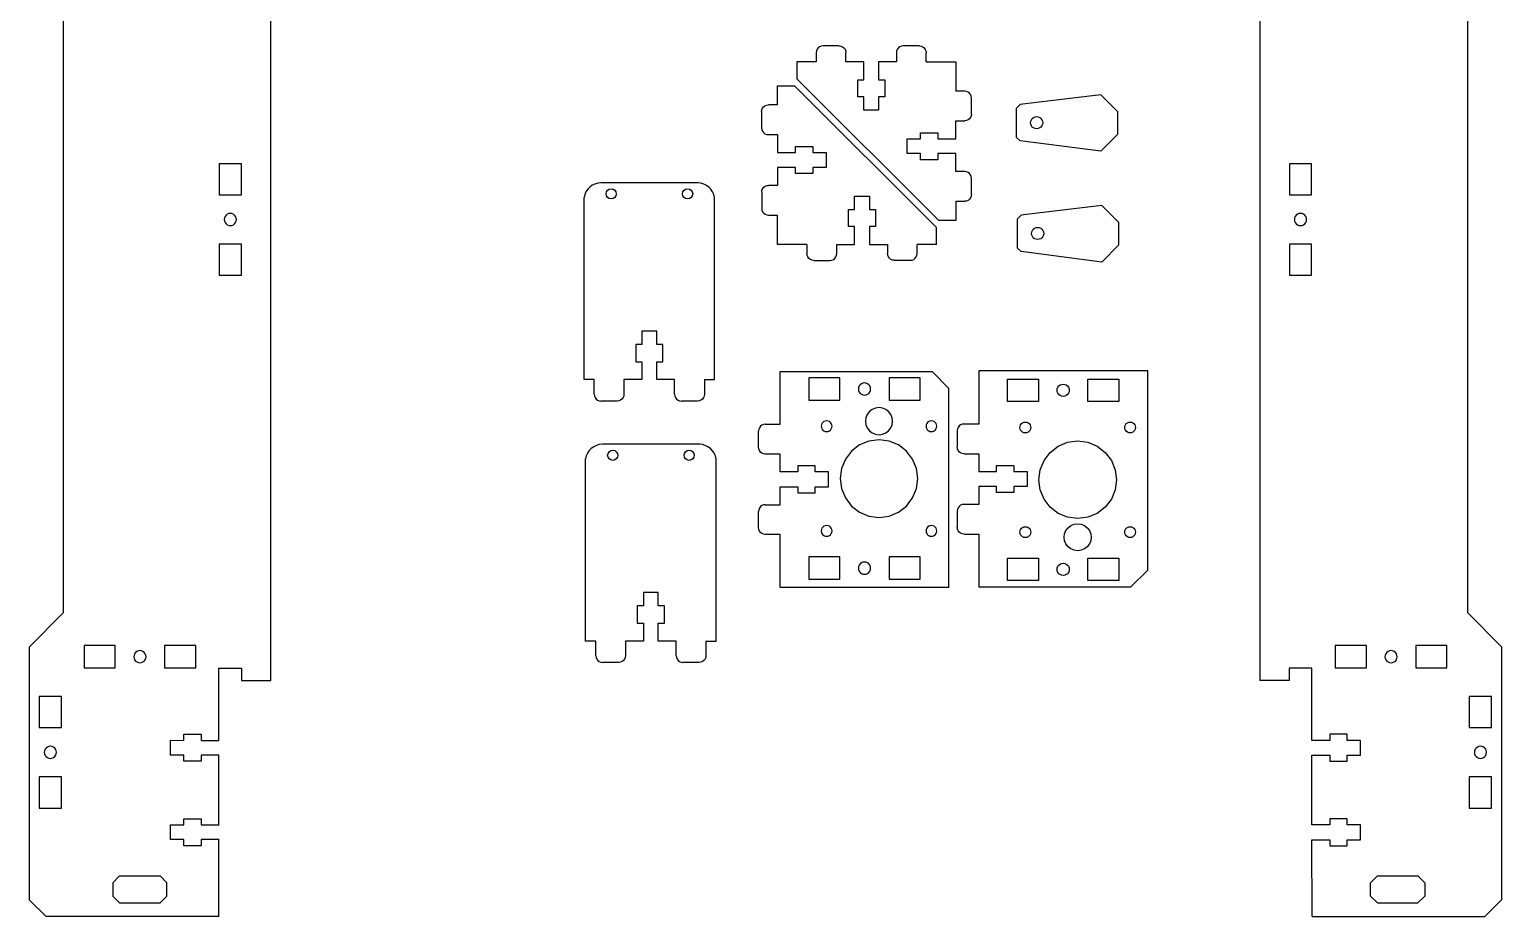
# Model space of a CAD drawing. Header units: millimetres. Extents: x 162 to 598, y 61 to 547.
# Drawn here: x 162 to 597.6, y 61.3 to 324 of the extents above; entities that cross this region are included whole.
import ezdxf

# ---------------------------------------------------------------- set-up
doc = ezdxf.new("R2010")
doc.units = ezdxf.units.MM
doc.header["$MEASUREMENT"] = 0

msp = doc.modelspace()

# ---------------------------------------------------------------- linework, layer by layer
for p, q in [((171.96, 425.67), (171.96, 151.17)), ((587.62, 151.17), (587.62, 425.67)), ((233.41, 131.18), (233.41, 407.67)), ((526.12, 407.67), (526.12, 131.18)), ((395.08, 318.11), (394.88, 317.63)), ((395.39, 318.52), (395.08, 318.11)), ((395.81, 318.84), (395.39, 318.52)), ((396.29, 319.04), (395.81, 318.84)), ((396.81, 319.11), (396.29, 319.04)), ((401.61, 319.11), (396.81, 319.11)), ((401.61, 319.11), (402.13, 319.04)), ((402.13, 319.04), (402.61, 318.84)), ((402.61, 318.84), (403.02, 318.52)), ((403.02, 318.52), (403.34, 318.11)), ((403.34, 318.11), (403.54, 317.63)), ((418.79, 318.06), (418.59, 317.58)), ((419.11, 318.47), (418.79, 318.06)), ((419.52, 318.79), (419.11, 318.47)), ((420.01, 318.99), (419.52, 318.79)), ((420.52, 319.06), (420.01, 318.99)), ((425.32, 319.06), (420.52, 319.06)), ((425.32, 319.06), (425.84, 318.99)), ((425.84, 318.99), (426.32, 318.79)), ((426.32, 318.79), (426.74, 318.47)), ((426.74, 318.47), (427.06, 318.06)), ((427.06, 318.06), (427.26, 317.58)), ((389.07, 314.38), (389.07, 309.37)), ((394.81, 314.38), (389.07, 314.38)), ((394.88, 317.63), (394.81, 317.11)), ((394.81, 317.11), (394.81, 314.38)), ((403.54, 317.63), (403.61, 317.11)), ((403.61, 314.38), (403.61, 317.11)), ((408.87, 314.38), (403.61, 314.38)), ((408.87, 309.08), (408.87, 314.38)), ((413.27, 314.38), (413.27, 309.08)), ((418.52, 314.38), (413.27, 314.38)), ((418.59, 317.58), (418.52, 317.06)), ((418.52, 317.06), (418.52, 314.38)), ((427.26, 317.58), (427.32, 317.06)), ((427.32, 314.38), (427.32, 317.06)), ((427.32, 314.38), (436.07, 314.38)), ((436.07, 314.38), (436.07, 305.68)), ((389.07, 309.37), (431.06, 267.38)), ((383.37, 301.63), (383.37, 307.28)), ((383.37, 307.28), (388.37, 307.28)), ((430.36, 265.29), (388.37, 307.28)), ((407.07, 303.98), (407.07, 309.08)), ((407.07, 309.08), (408.87, 309.08)), ((413.27, 309.08), (415.07, 309.08)), ((415.07, 309.08), (415.07, 303.98)), ((438.77, 305.68), (436.07, 305.68)), ((439.28, 305.61), (438.76, 305.68)), ((439.76, 305.41), (439.28, 305.61)), ((440.18, 305.09), (439.76, 305.41)), ((440.49, 304.68), (440.18, 305.09)), ((378.7, 300.14), (378.9, 300.63)), ((378.9, 300.63), (379.22, 301.04)), ((379.22, 301.04), (379.63, 301.36)), ((379.63, 301.36), (380.11, 301.56)), ((380.11, 301.56), (380.63, 301.63)), ((383.37, 301.63), (380.63, 301.63)), ((408.87, 303.98), (407.07, 303.98)), ((408.87, 300.03), (408.87, 303.98)), ((413.27, 303.98), (413.27, 300.03)), ((415.07, 303.98), (413.27, 303.98)), ((440.69, 304.2), (440.49, 304.68)), ((440.76, 303.68), (440.69, 304.2)), ((440.76, 298.88), (440.76, 303.68)), ((454.02, 300.59), (455.18, 301.75)), ((460.03, 302.35), (455.18, 301.75)), ((479, 304.64), (460.03, 302.35)), ((484.06, 299.58), (479, 304.64)), ((378.63, 299.63), (378.7, 300.14)), ((378.63, 299.63), (378.63, 294.83)), ((413.27, 300.03), (408.87, 300.03)), ((436.07, 296.88), (438.76, 296.88)), ((436.07, 291.58), (436.07, 296.88)), ((439.28, 296.95), (438.76, 296.88)), ((439.76, 297.15), (439.28, 296.95)), ((440.18, 297.46), (439.76, 297.15)), ((440.49, 297.88), (440.18, 297.46)), ((440.69, 298.36), (440.49, 297.88)), ((440.76, 298.88), (440.69, 298.36)), ((454.02, 300.59), (454.02, 292.09)), ((458.23, 296.34), (458.29, 296.81)), ((458.29, 295.87), (458.23, 296.34)), ((458.29, 296.81), (458.47, 297.24)), ((458.47, 297.24), (458.75, 297.61)), ((458.75, 297.61), (459.13, 297.9)), ((459.13, 297.9), (459.56, 298.08)), ((459.56, 298.08), (460.03, 298.14)), ((460.03, 298.14), (460.5, 298.08)), ((460.5, 298.08), (460.93, 297.9)), ((460.93, 297.9), (461.31, 297.61)), ((461.31, 297.61), (461.59, 297.24)), ((461.59, 297.24), (461.77, 296.81)), ((461.77, 296.81), (461.83, 296.34)), ((461.83, 296.34), (461.77, 295.87)), ((484.06, 292.94), (484.06, 299.58)), ((378.63, 294.83), (378.7, 294.31)), ((378.7, 294.31), (378.9, 293.83)), ((378.9, 293.83), (379.22, 293.41)), ((379.22, 293.41), (379.63, 293.09)), ((379.63, 293.09), (380.11, 292.89)), ((380.11, 292.89), (380.63, 292.83)), ((380.63, 292.83), (383.37, 292.83)), ((383.37, 292.83), (383.37, 287.48)), ((425.67, 293.38), (430.77, 293.38)), ((425.67, 291.58), (425.67, 293.38)), ((430.77, 293.38), (430.77, 291.58)), ((455.15, 290.96), (454.02, 292.09)), ((458.47, 295.44), (458.29, 295.87)), ((458.75, 295.06), (458.47, 295.44)), ((459.13, 294.78), (458.75, 295.06)), ((459.56, 294.6), (459.13, 294.78)), ((460.03, 294.54), (459.56, 294.6)), ((460.5, 294.6), (460.03, 294.54)), ((460.93, 294.78), (460.5, 294.6)), ((461.31, 295.06), (460.93, 294.78)), ((461.59, 295.44), (461.31, 295.06)), ((461.77, 295.87), (461.59, 295.44)), ((478.99, 287.87), (484.06, 292.94)), ((388.67, 289.28), (393.77, 289.28)), ((388.67, 287.48), (388.67, 289.28)), ((393.77, 289.28), (393.77, 287.48)), ((421.72, 287.18), (421.72, 291.58)), ((421.72, 291.58), (425.67, 291.58)), ((430.77, 291.58), (436.07, 291.58)), ((478.99, 287.87), (455.15, 290.96)), ((224.71, 284.18), (218.11, 284.18)), ((218.11, 284.18), (218.11, 274.98)), ((224.71, 274.98), (224.71, 284.18)), ((383.37, 287.48), (388.67, 287.48)), ((393.77, 287.48), (397.72, 287.48)), ((397.72, 287.48), (397.72, 283.08)), ((425.67, 287.18), (421.72, 287.18)), ((425.67, 285.38), (425.67, 287.18)), ((430.77, 285.38), (425.67, 285.38)), ((430.77, 287.18), (430.77, 285.38)), ((436.07, 287.18), (430.77, 287.18)), ((436.07, 281.88), (436.07, 287.18)), ((541.42, 284.18), (534.82, 284.18)), ((534.82, 284.18), (534.82, 274.98)), ((541.42, 274.98), (541.42, 284.18)), ((388.67, 283.08), (383.37, 283.08)), ((383.37, 283.08), (383.37, 277.79)), ((388.67, 281.28), (388.67, 283.08)), ((393.77, 281.28), (388.67, 281.28)), ((397.72, 283.08), (393.77, 283.08)), ((393.77, 283.08), (393.77, 281.28)), ((438.77, 281.88), (436.07, 281.88)), ((439.28, 281.81), (438.77, 281.88)), ((439.77, 281.61), (439.28, 281.81)), ((440.18, 281.29), (439.77, 281.61)), ((440.5, 280.88), (440.18, 281.29)), ((440.7, 280.39), (440.5, 280.88)), ((440.77, 279.88), (440.7, 280.39)), ((440.77, 275.08), (440.77, 279.88)), ((218.11, 274.98), (224.71, 274.98)), ((359.98, 278.51), (331.07, 278.51)), ((378.67, 275.79), (378.74, 276.31)), ((378.67, 275.79), (378.67, 270.99)), ((378.74, 276.31), (378.94, 276.79)), ((378.94, 276.79), (379.26, 277.21)), ((379.26, 277.21), (379.67, 277.52)), ((379.67, 277.52), (380.15, 277.72)), ((380.15, 277.72), (380.67, 277.79)), ((383.37, 277.79), (380.67, 277.79)), ((406.17, 270.68), (406.17, 274.63)), ((406.17, 274.63), (410.57, 274.63)), ((410.57, 274.63), (410.57, 270.68)), ((440.7, 274.56), (440.5, 274.08)), ((440.77, 275.08), (440.7, 274.56)), ((534.82, 274.98), (541.42, 274.98)), ((326.1, 220.28), (326.09, 274.2)), ((364.7, 220.28), (364.7, 274.17)), ((378.67, 270.99), (378.74, 270.47)), ((378.74, 270.47), (378.94, 269.99)), ((404.37, 270.68), (406.17, 270.68)), ((404.37, 265.58), (404.37, 270.68)), ((410.57, 270.68), (412.37, 270.68)), ((412.37, 270.68), (412.37, 265.58)), ((436.07, 273.08), (436.07, 267.38)), ((436.07, 273.08), (438.77, 273.08)), ((439.28, 273.14), (438.77, 273.08)), ((439.77, 273.34), (439.28, 273.14)), ((440.18, 273.66), (439.77, 273.34)), ((440.5, 274.08), (440.18, 273.66)), ((479.3, 271.85), (460.33, 269.56)), ((484.36, 266.79), (479.3, 271.85)), ((219.67, 268.15), (219.61, 267.68)), ((219.61, 267.68), (219.67, 267.21)), ((219.85, 268.58), (219.67, 268.15)), ((219.67, 267.21), (219.85, 266.78)), ((220.14, 268.95), (219.85, 268.58)), ((219.85, 266.78), (220.14, 266.4)), ((220.51, 269.24), (220.14, 268.95)), ((220.14, 266.4), (220.51, 266.12)), ((220.95, 269.42), (220.51, 269.24)), ((220.51, 266.12), (220.95, 265.94)), ((221.41, 269.48), (220.95, 269.42)), ((220.95, 265.94), (221.41, 265.88)), ((221.88, 269.42), (221.41, 269.48)), ((221.41, 265.88), (221.88, 265.94)), ((222.31, 269.24), (221.88, 269.42)), ((221.88, 265.94), (222.31, 266.12)), ((222.69, 268.95), (222.31, 269.24)), ((222.31, 266.12), (222.69, 266.4)), ((222.97, 268.58), (222.69, 268.95)), ((222.69, 266.4), (222.97, 266.78)), ((223.15, 268.15), (222.97, 268.58)), ((222.97, 266.78), (223.15, 267.21)), ((223.21, 267.68), (223.15, 268.15)), ((223.15, 267.21), (223.21, 267.68)), ((378.94, 269.99), (379.26, 269.58)), ((379.26, 269.58), (379.67, 269.26)), ((379.67, 269.26), (380.15, 269.06)), ((380.15, 269.06), (380.67, 268.99)), ((380.67, 268.99), (383.37, 268.99)), ((383.37, 260.28), (383.37, 268.99)), ((436.07, 267.38), (431.06, 267.38)), ((454.31, 267.8), (455.48, 268.96)), ((454.31, 267.8), (454.31, 259.3)), ((460.33, 269.56), (455.48, 268.96)), ((484.36, 260.14), (484.36, 266.79)), ((536.38, 268.15), (536.32, 267.68)), ((536.32, 267.68), (536.38, 267.21)), ((536.56, 268.58), (536.38, 268.15)), ((536.38, 267.21), (536.56, 266.78)), ((536.85, 268.95), (536.56, 268.58)), ((536.56, 266.78), (536.85, 266.4)), ((537.22, 269.24), (536.85, 268.95)), ((536.85, 266.4), (537.22, 266.12)), ((537.65, 269.42), (537.22, 269.24)), ((537.22, 266.12), (537.65, 265.94)), ((538.12, 269.48), (537.65, 269.42)), ((537.65, 265.94), (538.12, 265.88)), ((538.59, 269.42), (538.12, 269.48)), ((538.12, 265.88), (538.59, 265.94)), ((539.02, 269.24), (538.59, 269.42)), ((538.59, 265.94), (539.02, 266.12)), ((539.39, 268.95), (539.02, 269.24)), ((539.02, 266.12), (539.39, 266.4)), ((539.68, 268.58), (539.39, 268.95)), ((539.39, 266.4), (539.68, 266.78)), ((539.86, 268.15), (539.68, 268.58)), ((539.68, 266.78), (539.86, 267.21)), ((539.92, 267.68), (539.86, 268.15)), ((539.86, 267.21), (539.92, 267.68)), ((406.17, 265.58), (404.37, 265.58)), ((406.17, 260.28), (406.17, 265.58)), ((412.37, 265.58), (410.57, 265.58)), ((410.57, 265.58), (410.57, 260.28)), ((430.36, 260.28), (430.36, 265.29)), ((458.52, 263.55), (458.58, 264.01)), ((458.58, 263.08), (458.52, 263.55)), ((458.58, 264.01), (458.77, 264.45)), ((458.77, 262.65), (458.58, 263.08)), ((458.77, 264.45), (459.05, 264.82)), ((459.05, 262.27), (458.77, 262.65)), ((459.05, 264.82), (459.43, 265.11)), ((459.43, 261.99), (459.05, 262.27)), ((459.43, 265.11), (459.86, 265.29)), ((459.86, 261.81), (459.43, 261.99)), ((459.86, 265.29), (460.33, 265.35)), ((460.33, 261.74), (459.86, 261.81)), ((460.33, 265.35), (460.79, 265.29)), ((460.79, 261.81), (460.33, 261.74)), ((460.79, 265.29), (461.23, 265.11)), ((461.23, 261.99), (460.79, 261.81)), ((461.23, 265.11), (461.6, 264.82)), ((461.6, 262.27), (461.23, 261.99)), ((461.6, 264.82), (461.89, 264.45)), ((461.89, 262.65), (461.6, 262.27)), ((461.89, 264.45), (462.07, 264.01)), ((462.07, 263.08), (461.89, 262.65)), ((462.07, 264.01), (462.13, 263.55)), ((462.13, 263.55), (462.07, 263.08)), ((224.71, 260.38), (218.11, 260.38)), ((218.11, 260.38), (218.11, 251.18)), ((224.71, 251.18), (224.71, 260.38)), ((392.07, 260.28), (383.37, 260.28)), ((392.07, 260.28), (392.07, 257.59)), ((392.14, 257.08), (392.07, 257.59)), ((392.34, 256.59), (392.14, 257.08)), ((400.6, 256.59), (400.8, 257.08)), ((400.8, 257.08), (400.87, 257.59)), ((400.87, 260.28), (406.17, 260.28)), ((400.87, 257.59), (400.87, 260.28)), ((410.57, 260.28), (415.88, 260.28)), ((415.88, 260.28), (415.88, 257.61)), ((415.95, 257.09), (415.88, 257.61)), ((416.15, 256.61), (415.95, 257.09)), ((424.41, 256.61), (424.61, 257.09)), ((424.61, 257.09), (424.68, 257.61)), ((430.36, 260.28), (424.68, 260.28)), ((424.68, 257.61), (424.68, 260.28)), ((455.45, 258.17), (454.31, 259.3)), ((479.29, 255.08), (455.45, 258.17)), ((479.29, 255.08), (484.36, 260.14)), ((534.82, 260.38), (534.82, 251.18)), ((541.42, 260.38), (534.82, 260.38)), ((541.42, 251.18), (541.42, 260.38)), ((392.66, 256.18), (392.34, 256.59)), ((393.07, 255.86), (392.66, 256.18)), ((393.55, 255.66), (393.07, 255.86)), ((394.07, 255.59), (393.55, 255.66)), ((394.07, 255.59), (398.87, 255.59)), ((398.87, 255.59), (399.39, 255.66)), ((399.39, 255.66), (399.87, 255.86)), ((399.87, 255.86), (400.29, 256.18)), ((400.29, 256.18), (400.6, 256.59)), ((416.47, 256.2), (416.15, 256.61)), ((416.88, 255.88), (416.47, 256.2)), ((417.37, 255.68), (416.88, 255.88)), ((417.88, 255.61), (417.37, 255.68)), ((417.88, 255.61), (422.68, 255.61)), ((422.68, 255.61), (423.2, 255.68)), ((423.2, 255.68), (423.68, 255.88)), ((423.68, 255.88), (424.1, 256.2)), ((424.1, 256.2), (424.41, 256.61)), ((218.11, 251.18), (224.71, 251.18)), ((534.82, 251.18), (541.42, 251.18)), ((343.2, 234.63), (343.2, 230.68)), ((347.6, 234.63), (343.2, 234.63)), ((347.6, 230.68), (347.6, 234.63)), ((341.4, 230.68), (341.4, 225.58)), ((343.2, 230.68), (341.4, 230.68)), ((349.4, 230.68), (347.6, 230.68)), ((349.4, 225.58), (349.4, 230.68)), ((341.4, 225.58), (343.2, 225.58)), ((343.2, 225.58), (343.2, 220.28)), ((347.6, 225.58), (349.4, 225.58)), ((347.6, 220.28), (347.6, 225.58)), ((384.09, 222.67), (429.09, 222.67)), ((384.09, 207.04), (384.09, 222.67)), ((429.09, 222.67), (434.09, 217.67)), ((442.89, 222.9), (442.89, 207.13)), ((492.89, 222.9), (442.89, 222.9)), ((492.89, 163.9), (492.89, 222.9)), ((329.1, 220.28), (326.1, 220.28)), ((329.1, 215.93), (329.1, 220.28)), ((337.9, 220.28), (337.9, 215.93)), ((343.2, 220.28), (337.9, 220.28)), ((352.9, 220.28), (347.6, 220.28)), ((352.9, 215.93), (352.9, 220.28)), ((361.7, 220.28), (361.7, 215.93)), ((361.7, 220.28), (364.7, 220.28)), ((401.79, 220.79), (392.59, 220.79)), ((392.59, 220.79), (392.59, 214.19)), ((401.79, 214.19), (401.79, 220.79)), ((407.34, 217.95), (407.28, 217.49)), ((407.52, 218.39), (407.34, 217.95)), ((407.81, 218.76), (407.52, 218.39)), ((408.18, 219.05), (407.81, 218.76)), ((408.62, 219.23), (408.18, 219.05)), ((409.09, 219.29), (408.62, 219.23)), ((409.55, 219.23), (409.09, 219.29)), ((409.99, 219.05), (409.55, 219.23)), ((410.36, 218.76), (409.99, 219.05)), ((410.65, 218.39), (410.36, 218.76)), ((410.83, 217.95), (410.65, 218.39)), ((410.89, 217.49), (410.83, 217.95)), ((416.39, 220.79), (416.39, 214.19)), ((425.59, 220.79), (416.39, 220.79)), ((425.59, 214.19), (425.59, 220.79)), ((451.39, 220.42), (460.59, 220.42)), ((451.39, 213.82), (451.39, 220.42)), ((460.59, 220.42), (460.59, 213.82)), ((466.15, 217.59), (466.33, 218.03)), ((466.33, 218.03), (466.61, 218.4)), ((466.61, 218.4), (466.98, 218.68)), ((466.98, 218.68), (467.42, 218.86)), ((467.42, 218.86), (467.89, 218.93)), ((467.89, 218.93), (468.35, 218.86)), ((468.35, 218.86), (468.79, 218.68)), ((468.79, 218.68), (469.16, 218.4)), ((469.16, 218.4), (469.45, 218.03)), ((469.45, 218.03), (469.63, 217.59)), ((475.19, 220.42), (484.39, 220.42)), ((475.19, 213.82), (475.19, 220.42)), ((484.39, 220.42), (484.39, 213.82)), ((329.1, 215.93), (329.16, 215.41)), ((329.16, 215.41), (329.36, 214.93)), ((329.36, 214.93), (329.68, 214.51)), ((329.68, 214.51), (330.1, 214.2)), ((330.1, 214.2), (330.58, 214)), ((330.58, 214), (331.1, 213.93)), ((335.9, 213.93), (331.1, 213.93)), ((336.41, 214), (335.9, 213.93)), ((336.9, 214.2), (336.41, 214)), ((337.31, 214.51), (336.9, 214.2)), ((337.63, 214.93), (337.31, 214.51)), ((337.83, 215.41), (337.63, 214.93)), ((337.9, 215.93), (337.83, 215.41)), ((352.9, 215.93), (352.96, 215.41)), ((352.96, 215.41), (353.16, 214.93)), ((353.16, 214.93), (353.48, 214.51)), ((353.48, 214.51), (353.9, 214.2)), ((353.9, 214.2), (354.38, 214)), ((354.38, 214), (354.9, 213.93)), ((359.7, 213.93), (354.9, 213.93)), ((360.21, 214), (359.7, 213.93)), ((360.7, 214.2), (360.21, 214)), ((361.11, 214.51), (360.7, 214.2)), ((361.43, 214.93), (361.11, 214.51)), ((361.63, 215.41), (361.43, 214.93)), ((361.7, 215.93), (361.63, 215.41)), ((392.59, 214.19), (401.79, 214.19)), ((407.28, 217.49), (407.34, 217.02)), ((407.34, 217.02), (407.52, 216.59)), ((407.52, 216.59), (407.81, 216.21)), ((407.81, 216.21), (408.18, 215.93)), ((408.18, 215.93), (408.62, 215.75)), ((408.62, 215.75), (409.09, 215.69)), ((409.09, 215.69), (409.55, 215.75)), ((409.55, 215.75), (409.99, 215.93)), ((409.99, 215.93), (410.36, 216.21)), ((410.36, 216.21), (410.65, 216.59)), ((410.65, 216.59), (410.83, 217.02)), ((410.83, 217.02), (410.89, 217.49)), ((416.39, 214.19), (425.59, 214.19)), ((434.09, 158.67), (434.09, 217.67)), ((460.59, 213.82), (451.39, 213.82)), ((466.08, 217.12), (466.15, 217.59)), ((466.15, 216.66), (466.08, 217.12)), ((466.33, 216.22), (466.15, 216.66)), ((466.61, 215.85), (466.33, 216.22)), ((466.98, 215.56), (466.61, 215.85)), ((467.42, 215.38), (466.98, 215.56)), ((467.89, 215.32), (467.42, 215.38)), ((468.35, 215.38), (467.89, 215.32)), ((468.79, 215.56), (468.35, 215.38)), ((469.16, 215.85), (468.79, 215.56)), ((469.45, 216.22), (469.16, 215.85)), ((469.63, 216.66), (469.45, 216.22)), ((469.63, 217.59), (469.69, 217.12)), ((469.69, 217.12), (469.63, 216.66)), ((484.39, 213.82), (475.19, 213.82)), ((409.92, 209.97), (409.52, 209)), ((410.56, 210.8), (409.92, 209.97)), ((411.39, 211.43), (410.56, 210.8)), ((412.35, 211.83), (411.39, 211.43)), ((413.39, 211.97), (412.35, 211.83)), ((414.42, 211.83), (413.39, 211.97)), ((415.39, 211.43), (414.42, 211.83)), ((416.21, 210.8), (415.39, 211.43)), ((416.85, 209.97), (416.21, 210.8)), ((417.25, 209), (416.85, 209.97)), ((377.8, 205.56), (377.74, 205.04)), ((377.74, 200.24), (377.74, 205.04)), ((378, 206.04), (377.8, 205.56)), ((378.32, 206.46), (378, 206.04)), ((378.74, 206.78), (378.32, 206.46)), ((379.22, 206.98), (378.74, 206.78)), ((379.74, 207.04), (379.22, 206.98)), ((379.74, 207.04), (384.09, 207.04)), ((396.34, 206.88), (396.29, 206.47)), ((396.29, 206.47), (396.34, 206.05)), ((396.5, 207.27), (396.34, 206.88)), ((396.34, 206.05), (396.5, 205.67)), ((396.75, 207.6), (396.5, 207.27)), ((396.5, 205.67), (396.75, 205.34)), ((397.09, 207.85), (396.75, 207.6)), ((396.75, 205.34), (397.09, 205.08)), ((397.47, 208.01), (397.09, 207.85)), ((397.09, 205.08), (397.47, 204.92)), ((397.89, 208.07), (397.47, 208.01)), ((397.47, 204.92), (397.89, 204.87)), ((398.3, 208.01), (397.89, 208.07)), ((397.89, 204.87), (398.3, 204.92)), ((398.69, 207.85), (398.3, 208.01)), ((398.3, 204.92), (398.69, 205.08)), ((399.02, 207.6), (398.69, 207.85)), ((398.69, 205.08), (399.02, 205.34)), ((399.27, 207.27), (399.02, 207.6)), ((399.02, 205.34), (399.27, 205.67)), ((399.43, 206.88), (399.27, 207.27)), ((399.27, 205.67), (399.43, 206.05)), ((399.49, 206.47), (399.43, 206.88)), ((399.43, 206.05), (399.49, 206.47)), ((409.52, 209), (409.39, 207.97)), ((409.39, 207.97), (409.52, 206.93)), ((409.52, 206.93), (409.92, 205.97)), ((409.92, 205.97), (410.56, 205.14)), ((410.56, 205.14), (411.39, 204.5)), ((415.39, 204.5), (416.21, 205.14)), ((416.21, 205.14), (416.85, 205.97)), ((416.85, 205.97), (417.25, 206.93)), ((417.39, 207.97), (417.25, 209)), ((417.25, 206.93), (417.39, 207.97)), ((427.34, 206.88), (427.29, 206.47)), ((427.29, 206.47), (427.34, 206.05)), ((427.5, 207.27), (427.34, 206.88)), ((427.34, 206.05), (427.5, 205.67)), ((427.75, 207.6), (427.5, 207.27)), ((427.5, 205.67), (427.75, 205.34)), ((428.09, 207.85), (427.75, 207.6)), ((427.75, 205.34), (428.09, 205.08)), ((428.47, 208.01), (428.09, 207.85)), ((428.09, 205.08), (428.47, 204.92)), ((428.89, 208.07), (428.47, 208.01)), ((428.47, 204.92), (428.89, 204.87)), ((429.3, 208.01), (428.89, 208.07)), ((428.89, 204.87), (429.3, 204.92)), ((429.69, 207.85), (429.3, 208.01)), ((429.3, 204.92), (429.69, 205.08)), ((430.02, 207.6), (429.69, 207.85)), ((429.69, 205.08), (430.02, 205.34)), ((430.27, 207.27), (430.02, 207.6)), ((430.02, 205.34), (430.27, 205.67)), ((430.43, 206.88), (430.27, 207.27)), ((430.27, 205.67), (430.43, 206.05)), ((430.49, 206.47), (430.43, 206.88)), ((430.43, 206.05), (430.49, 206.47)), ((436.6, 205.65), (436.54, 205.13)), ((436.54, 205.13), (436.54, 200.33)), ((436.8, 206.13), (436.6, 205.65)), ((437.12, 206.54), (436.8, 206.13)), ((437.54, 206.86), (437.12, 206.54)), ((438.02, 207.06), (437.54, 206.86)), ((438.54, 207.13), (438.02, 207.06)), ((442.89, 207.13), (438.54, 207.13)), ((455.09, 206.1), (455.14, 206.52)), ((455.14, 205.69), (455.09, 206.1)), ((455.14, 206.52), (455.3, 206.9)), ((455.3, 205.3), (455.14, 205.69)), ((455.3, 206.9), (455.55, 207.24)), ((455.55, 204.97), (455.3, 205.3)), ((455.55, 207.24), (455.89, 207.49)), ((455.89, 204.72), (455.55, 204.97)), ((455.89, 207.49), (456.27, 207.65)), ((456.27, 207.65), (456.69, 207.7)), ((456.69, 207.7), (457.1, 207.65)), ((457.1, 207.65), (457.49, 207.49)), ((457.49, 207.49), (457.82, 207.24)), ((457.82, 204.97), (457.49, 204.72)), ((457.82, 207.24), (458.07, 206.9)), ((458.07, 205.3), (457.82, 204.97)), ((458.07, 206.9), (458.23, 206.52)), ((458.23, 205.69), (458.07, 205.3)), ((458.23, 206.52), (458.29, 206.1)), ((458.29, 206.1), (458.23, 205.69)), ((486.09, 206.1), (486.14, 206.52)), ((486.14, 205.69), (486.09, 206.1)), ((486.14, 206.52), (486.3, 206.9)), ((486.3, 205.3), (486.14, 205.69)), ((486.3, 206.9), (486.55, 207.24)), ((486.55, 204.97), (486.3, 205.3)), ((486.55, 207.24), (486.89, 207.49)), ((486.89, 204.72), (486.55, 204.97)), ((486.89, 207.49), (487.27, 207.65)), ((487.27, 207.65), (487.69, 207.7)), ((487.69, 207.7), (488.1, 207.65)), ((488.1, 207.65), (488.49, 207.49)), ((488.49, 207.49), (488.82, 207.24)), ((488.82, 204.97), (488.49, 204.72)), ((488.82, 207.24), (489.07, 206.9)), ((489.07, 205.3), (488.82, 204.97)), ((489.07, 206.9), (489.23, 206.52)), ((489.23, 205.69), (489.07, 205.3)), ((489.23, 206.52), (489.29, 206.1)), ((489.29, 206.1), (489.23, 205.69)), ((360.45, 201.11), (331.53, 201.11)), ((407.64, 200.93), (405.25, 199.1)), ((410.41, 202.08), (407.64, 200.93)), ((413.39, 202.47), (410.41, 202.08)), ((411.39, 204.5), (412.35, 204.1)), ((412.35, 204.1), (413.39, 203.97)), ((413.39, 203.97), (414.42, 204.1)), ((416.36, 202.08), (413.39, 202.47)), ((414.42, 204.1), (415.39, 204.5)), ((419.14, 200.93), (416.36, 202.08)), ((421.52, 199.1), (419.14, 200.93)), ((456.27, 204.56), (455.89, 204.72)), ((456.69, 204.5), (456.27, 204.56)), ((457.1, 204.56), (456.69, 204.5)), ((457.49, 204.72), (457.1, 204.56)), ((464.05, 198.74), (466.44, 200.56)), ((466.44, 200.56), (469.21, 201.71)), ((469.21, 201.71), (472.19, 202.1)), ((472.19, 202.1), (475.16, 201.71)), ((475.16, 201.71), (477.94, 200.56)), ((477.94, 200.56), (480.32, 198.74)), ((487.27, 204.56), (486.89, 204.72)), ((487.69, 204.5), (487.27, 204.56)), ((488.1, 204.56), (487.69, 204.5)), ((488.49, 204.72), (488.1, 204.56)), ((326.56, 142.87), (326.56, 196.8)), ((365.16, 142.87), (365.16, 196.76)), ((377.8, 199.73), (377.74, 200.24)), ((378, 199.24), (377.8, 199.73)), ((378.32, 198.83), (378, 199.24)), ((378.74, 198.51), (378.32, 198.83)), ((379.22, 198.31), (378.74, 198.51)), ((379.74, 198.24), (379.22, 198.31)), ((384.09, 198.24), (379.74, 198.24)), ((384.09, 192.94), (384.09, 198.24)), ((403.43, 196.72), (402.28, 193.94)), ((405.25, 199.1), (403.43, 196.72)), ((423.34, 196.72), (421.52, 199.1)), ((424.49, 193.94), (423.34, 196.72)), ((436.6, 199.81), (436.54, 200.33)), ((436.8, 199.33), (436.6, 199.81)), ((437.12, 198.92), (436.8, 199.33)), ((437.54, 198.6), (437.12, 198.92)), ((438.02, 198.4), (437.54, 198.6)), ((438.54, 198.33), (438.02, 198.4)), ((438.54, 198.33), (442.89, 198.33)), ((442.89, 198.33), (442.89, 193.03)), ((461.08, 193.58), (462.23, 196.35)), ((462.23, 196.35), (464.05, 198.74)), ((480.32, 198.74), (482.14, 196.35)), ((482.14, 196.35), (483.29, 193.58)), ((389.39, 192.94), (384.09, 192.94)), ((389.39, 194.74), (389.39, 192.94)), ((394.49, 194.74), (389.39, 194.74)), ((394.49, 192.94), (394.49, 194.74)), ((398.44, 192.94), (394.49, 192.94)), ((398.44, 188.54), (398.44, 192.94)), ((402.28, 193.94), (401.89, 190.97)), ((424.89, 190.97), (424.49, 193.94)), ((442.89, 193.03), (448.19, 193.03)), ((448.19, 193.03), (448.19, 194.83)), ((448.19, 194.83), (453.29, 194.83)), ((453.29, 194.83), (453.29, 193.03)), ((453.29, 193.03), (457.24, 193.03)), ((457.24, 193.03), (457.24, 188.63)), ((460.69, 190.6), (461.08, 193.58)), ((483.29, 193.58), (483.69, 190.6)), ((384.09, 188.54), (389.39, 188.54)), ((384.09, 183.24), (384.09, 188.54)), ((389.39, 188.54), (389.39, 186.74)), ((394.49, 186.74), (394.49, 188.54)), ((394.49, 188.54), (398.44, 188.54)), ((401.89, 190.97), (402.28, 187.99)), ((402.28, 187.99), (403.43, 185.22)), ((423.34, 185.22), (424.49, 187.99)), ((424.49, 187.99), (424.89, 190.97)), ((442.89, 188.63), (442.89, 183.33)), ((448.19, 188.63), (442.89, 188.63)), ((448.19, 186.83), (448.19, 188.63)), ((453.29, 188.63), (453.29, 186.83)), ((457.24, 188.63), (453.29, 188.63)), ((461.08, 187.63), (460.69, 190.6)), ((462.23, 184.85), (461.08, 187.63)), ((483.29, 187.63), (482.14, 184.85)), ((483.69, 190.6), (483.29, 187.63)), ((379.22, 183.18), (378.74, 182.98)), ((379.74, 183.24), (379.22, 183.18)), ((379.74, 183.24), (384.09, 183.24)), ((389.39, 186.74), (394.49, 186.74)), ((403.43, 185.22), (405.25, 182.84)), ((421.52, 182.84), (423.34, 185.22)), ((437.54, 183.06), (437.12, 182.74)), ((438.02, 183.26), (437.54, 183.06)), ((438.54, 183.33), (438.02, 183.26)), ((442.89, 183.33), (438.54, 183.33)), ((453.29, 186.83), (448.19, 186.83)), ((464.05, 182.47), (462.23, 184.85)), ((482.14, 184.85), (480.32, 182.47)), ((377.8, 181.76), (377.74, 181.24)), ((377.74, 176.44), (377.74, 181.24)), ((378, 182.24), (377.8, 181.76)), ((378.32, 182.66), (378, 182.24)), ((378.74, 182.98), (378.32, 182.66)), ((405.25, 182.84), (407.64, 181.01)), ((407.64, 181.01), (410.41, 179.86)), ((410.41, 179.86), (413.39, 179.47)), ((413.39, 179.47), (416.36, 179.86)), ((416.36, 179.86), (419.14, 181.01)), ((419.14, 181.01), (421.52, 182.84)), ((436.6, 181.85), (436.54, 181.33)), ((436.54, 181.33), (436.54, 176.53)), ((436.8, 182.33), (436.6, 181.85)), ((437.12, 182.74), (436.8, 182.33)), ((466.44, 180.65), (464.05, 182.47)), ((469.21, 179.5), (466.44, 180.65)), ((472.19, 179.1), (469.21, 179.5)), ((475.16, 179.5), (472.19, 179.1)), ((477.94, 180.65), (475.16, 179.5)), ((480.32, 182.47), (477.94, 180.65)), ((377.8, 175.93), (377.74, 176.44)), ((378, 175.44), (377.8, 175.93)), ((378.32, 175.03), (378, 175.44)), ((378.74, 174.71), (378.32, 175.03)), ((379.22, 174.51), (378.74, 174.71)), ((379.74, 174.44), (379.22, 174.51)), ((384.09, 174.44), (379.74, 174.44)), ((384.09, 158.67), (384.09, 174.44)), ((396.34, 175.88), (396.29, 175.47)), ((396.29, 175.47), (396.34, 175.05)), ((396.5, 176.27), (396.34, 175.88)), ((396.34, 175.05), (396.5, 174.67)), ((396.75, 176.6), (396.5, 176.27)), ((396.5, 174.67), (396.75, 174.34)), ((397.09, 176.85), (396.75, 176.6)), ((396.75, 174.34), (397.09, 174.08)), ((397.47, 177.01), (397.09, 176.85)), ((397.89, 177.07), (397.47, 177.01)), ((398.3, 177.01), (397.89, 177.07)), ((398.69, 176.85), (398.3, 177.01)), ((399.02, 176.6), (398.69, 176.85)), ((398.69, 174.08), (399.02, 174.34)), ((399.27, 176.27), (399.02, 176.6)), ((399.02, 174.34), (399.27, 174.67)), ((399.43, 175.88), (399.27, 176.27)), ((399.27, 174.67), (399.43, 175.05)), ((399.49, 175.47), (399.43, 175.88)), ((399.43, 175.05), (399.49, 175.47)), ((427.34, 175.88), (427.29, 175.47)), ((427.29, 175.47), (427.34, 175.05)), ((427.5, 176.27), (427.34, 175.88)), ((427.34, 175.05), (427.5, 174.67)), ((427.75, 176.6), (427.5, 176.27)), ((427.5, 174.67), (427.75, 174.34)), ((428.09, 176.85), (427.75, 176.6)), ((427.75, 174.34), (428.09, 174.08)), ((428.47, 177.01), (428.09, 176.85)), ((428.89, 177.07), (428.47, 177.01)), ((429.3, 177.01), (428.89, 177.07)), ((429.69, 176.85), (429.3, 177.01)), ((430.02, 176.6), (429.69, 176.85)), ((429.69, 174.08), (430.02, 174.34)), ((430.27, 176.27), (430.02, 176.6)), ((430.02, 174.34), (430.27, 174.67)), ((430.43, 175.88), (430.27, 176.27)), ((430.27, 174.67), (430.43, 175.05)), ((430.49, 175.47), (430.43, 175.88)), ((430.43, 175.05), (430.49, 175.47)), ((436.6, 176.01), (436.54, 176.53)), ((436.8, 175.53), (436.6, 176.01)), ((437.12, 175.12), (436.8, 175.53)), ((437.54, 174.8), (437.12, 175.12)), ((438.02, 174.6), (437.54, 174.8)), ((438.54, 174.53), (438.02, 174.6)), ((438.54, 174.53), (442.89, 174.53)), ((442.89, 174.53), (442.89, 158.9)), ((455.09, 175.1), (455.14, 175.52)), ((455.14, 174.69), (455.09, 175.1)), ((455.14, 175.52), (455.3, 175.9)), ((455.3, 174.3), (455.14, 174.69)), ((455.3, 175.9), (455.55, 176.24)), ((455.55, 173.97), (455.3, 174.3)), ((455.55, 176.24), (455.89, 176.49)), ((455.89, 176.49), (456.27, 176.65)), ((456.27, 176.65), (456.69, 176.7)), ((456.69, 176.7), (457.1, 176.65)), ((457.1, 176.65), (457.49, 176.49)), ((457.49, 176.49), (457.82, 176.24)), ((457.82, 176.24), (458.07, 175.9)), ((458.07, 174.3), (457.82, 173.97)), ((458.07, 175.9), (458.23, 175.52)), ((458.23, 174.69), (458.07, 174.3)), ((458.23, 175.52), (458.29, 175.1)), ((458.29, 175.1), (458.23, 174.69)), ((468.19, 173.6), (468.32, 174.64)), ((468.32, 174.64), (468.72, 175.6)), ((468.72, 175.6), (469.36, 176.43)), ((469.36, 176.43), (470.19, 177.07)), ((470.19, 177.07), (471.15, 177.47)), ((471.15, 177.47), (472.19, 177.6)), ((472.19, 177.6), (473.22, 177.47)), ((473.22, 177.47), (474.19, 177.07)), ((474.19, 177.07), (475.01, 176.43)), ((475.01, 176.43), (475.65, 175.6)), ((475.65, 175.6), (476.05, 174.64)), ((476.05, 174.64), (476.19, 173.6)), ((486.09, 175.1), (486.14, 175.52)), ((486.14, 174.69), (486.09, 175.1)), ((486.14, 175.52), (486.3, 175.9)), ((486.3, 174.3), (486.14, 174.69)), ((486.3, 175.9), (486.55, 176.24)), ((486.55, 173.97), (486.3, 174.3)), ((486.55, 176.24), (486.89, 176.49)), ((486.89, 176.49), (487.27, 176.65)), ((487.27, 176.65), (487.69, 176.7)), ((487.69, 176.7), (488.1, 176.65)), ((488.1, 176.65), (488.49, 176.49)), ((488.49, 176.49), (488.82, 176.24)), ((488.82, 176.24), (489.07, 175.9)), ((489.07, 174.3), (488.82, 173.97)), ((489.07, 175.9), (489.23, 175.52)), ((489.23, 174.69), (489.07, 174.3)), ((489.23, 175.52), (489.29, 175.1)), ((489.29, 175.1), (489.23, 174.69)), ((397.09, 174.08), (397.47, 173.92)), ((397.47, 173.92), (397.89, 173.87)), ((397.89, 173.87), (398.3, 173.92)), ((398.3, 173.92), (398.69, 174.08)), ((428.09, 174.08), (428.47, 173.92)), ((428.47, 173.92), (428.89, 173.87)), ((428.89, 173.87), (429.3, 173.92)), ((429.3, 173.92), (429.69, 174.08)), ((455.89, 173.72), (455.55, 173.97)), ((456.27, 173.56), (455.89, 173.72)), ((456.69, 173.5), (456.27, 173.56)), ((457.1, 173.56), (456.69, 173.5)), ((457.49, 173.72), (457.1, 173.56)), ((457.82, 173.97), (457.49, 173.72)), ((468.32, 172.57), (468.19, 173.6)), ((468.72, 171.6), (468.32, 172.57)), ((469.36, 170.78), (468.72, 171.6)), ((470.19, 170.14), (469.36, 170.78)), ((471.15, 169.74), (470.19, 170.14)), ((474.19, 170.14), (473.22, 169.74)), ((475.01, 170.78), (474.19, 170.14)), ((475.65, 171.6), (475.01, 170.78)), ((476.05, 172.57), (475.65, 171.6)), ((476.19, 173.6), (476.05, 172.57)), ((486.89, 173.72), (486.55, 173.97)), ((487.27, 173.56), (486.89, 173.72)), ((487.69, 173.5), (487.27, 173.56)), ((488.1, 173.56), (487.69, 173.5)), ((488.49, 173.72), (488.1, 173.56)), ((488.82, 173.97), (488.49, 173.72)), ((392.59, 167.75), (392.59, 161.15)), ((401.79, 167.75), (392.59, 167.75)), ((401.79, 161.15), (401.79, 167.75)), ((407.81, 165.72), (407.52, 165.35)), ((408.18, 166.01), (407.81, 165.72)), ((408.62, 166.19), (408.18, 166.01)), ((409.09, 166.25), (408.62, 166.19)), ((409.55, 166.19), (409.09, 166.25)), ((409.99, 166.01), (409.55, 166.19)), ((410.36, 165.72), (409.99, 166.01)), ((410.65, 165.35), (410.36, 165.72)), ((425.59, 167.75), (416.39, 167.75)), ((416.39, 167.75), (416.39, 161.15)), ((425.59, 161.15), (425.59, 167.75)), ((451.39, 160.78), (451.39, 167.38)), ((451.39, 167.38), (460.59, 167.38)), ((460.59, 167.38), (460.59, 160.78)), ((466.61, 165.36), (466.98, 165.64)), ((466.98, 165.64), (467.42, 165.82)), ((467.42, 165.82), (467.89, 165.89)), ((467.89, 165.89), (468.35, 165.82)), ((468.35, 165.82), (468.79, 165.64)), ((468.79, 165.64), (469.16, 165.36)), ((472.19, 169.6), (471.15, 169.74)), ((473.22, 169.74), (472.19, 169.6)), ((475.19, 167.38), (484.39, 167.38)), ((475.19, 160.78), (475.19, 167.38)), ((484.39, 167.38), (484.39, 160.78)), ((407.34, 164.91), (407.28, 164.45)), ((407.28, 164.45), (407.34, 163.98)), ((407.52, 165.35), (407.34, 164.91)), ((407.34, 163.98), (407.52, 163.55)), ((407.52, 163.55), (407.81, 163.17)), ((407.81, 163.17), (408.18, 162.89)), ((408.18, 162.89), (408.62, 162.71)), ((408.62, 162.71), (409.09, 162.65)), ((409.09, 162.65), (409.55, 162.71)), ((409.55, 162.71), (409.99, 162.89)), ((409.99, 162.89), (410.36, 163.17)), ((410.36, 163.17), (410.65, 163.55)), ((410.83, 164.91), (410.65, 165.35)), ((410.65, 163.55), (410.83, 163.98)), ((410.89, 164.45), (410.83, 164.91)), ((410.83, 163.98), (410.89, 164.45)), ((466.08, 164.08), (466.15, 164.55)), ((466.15, 163.62), (466.08, 164.08)), ((466.15, 164.55), (466.33, 164.99)), ((466.33, 163.18), (466.15, 163.62)), ((466.33, 164.99), (466.61, 165.36)), ((466.61, 162.81), (466.33, 163.18)), ((466.98, 162.52), (466.61, 162.81)), ((467.42, 162.34), (466.98, 162.52)), ((467.89, 162.28), (467.42, 162.34)), ((468.35, 162.34), (467.89, 162.28)), ((468.79, 162.52), (468.35, 162.34)), ((469.16, 162.81), (468.79, 162.52)), ((469.16, 165.36), (469.45, 164.99)), ((469.45, 163.18), (469.16, 162.81)), ((469.45, 164.99), (469.63, 164.55)), ((469.63, 163.62), (469.45, 163.18)), ((469.63, 164.55), (469.69, 164.08)), ((469.69, 164.08), (469.63, 163.62)), ((487.89, 158.9), (492.89, 163.9)), ((343.66, 157.22), (343.66, 153.27)), ((348.06, 157.22), (343.66, 157.22)), ((348.06, 153.27), (348.06, 157.22)), ((434.09, 158.67), (384.09, 158.67)), ((392.59, 161.15), (401.79, 161.15)), ((416.39, 161.15), (425.59, 161.15)), ((442.89, 158.9), (487.89, 158.9)), ((460.59, 160.78), (451.39, 160.78)), ((484.39, 160.78), (475.19, 160.78)), ((341.86, 153.27), (341.86, 148.17)), ((343.66, 153.27), (341.86, 153.27)), ((349.86, 153.27), (348.06, 153.27)), ((349.86, 148.17), (349.86, 153.27)), ((161.96, 141.17), (171.96, 151.17)), ((341.86, 148.17), (343.66, 148.17)), ((343.66, 148.17), (343.66, 142.87)), ((348.06, 148.17), (349.86, 148.17)), ((348.06, 142.87), (348.06, 148.17)), ((597.62, 141.17), (587.62, 151.17)), ((161.96, 66.09), (161.96, 141.17)), ((187.36, 141.52), (178.16, 141.52)), ((178.16, 141.52), (178.16, 134.92)), ((187.36, 134.92), (187.36, 141.52)), ((193.39, 139.49), (193.1, 139.12)), ((193.76, 139.78), (193.39, 139.49)), ((194.2, 139.96), (193.76, 139.78)), ((194.66, 140.02), (194.2, 139.96)), ((195.13, 139.96), (194.66, 140.02)), ((195.56, 139.78), (195.13, 139.96)), ((195.94, 139.49), (195.56, 139.78)), ((196.22, 139.12), (195.94, 139.49)), ((201.96, 141.52), (201.96, 134.92)), ((211.16, 141.52), (201.96, 141.52)), ((211.16, 134.92), (211.16, 141.52)), ((329.56, 142.87), (326.56, 142.87)), ((329.56, 138.52), (329.56, 142.87)), ((338.36, 142.87), (338.36, 138.52)), ((343.66, 142.87), (338.36, 142.87)), ((353.36, 142.87), (348.06, 142.87)), ((353.36, 138.52), (353.36, 142.87)), ((362.16, 142.87), (362.16, 138.52)), ((362.16, 142.87), (365.16, 142.87)), ((548.42, 141.52), (548.42, 134.92)), ((557.62, 141.52), (548.42, 141.52)), ((557.62, 134.92), (557.62, 141.52)), ((563.65, 139.49), (563.36, 139.12)), ((564.02, 139.78), (563.65, 139.49)), ((564.45, 139.96), (564.02, 139.78)), ((564.92, 140.02), (564.45, 139.96)), ((565.39, 139.96), (564.92, 140.02)), ((565.82, 139.78), (565.39, 139.96)), ((566.19, 139.49), (565.82, 139.78)), ((566.48, 139.12), (566.19, 139.49)), ((581.42, 141.52), (572.22, 141.52)), ((572.22, 141.52), (572.22, 134.92)), ((581.42, 134.92), (581.42, 141.52)), ((597.62, 141.17), (597.62, 66.28)), ((192.92, 138.69), (192.86, 138.22)), ((192.86, 138.22), (192.92, 137.75)), ((193.1, 139.12), (192.92, 138.69)), ((192.92, 137.75), (193.1, 137.32)), ((193.1, 137.32), (193.39, 136.95)), ((193.39, 136.95), (193.76, 136.66)), ((193.76, 136.66), (194.2, 136.48)), ((194.2, 136.48), (194.66, 136.42)), ((194.66, 136.42), (195.13, 136.48)), ((195.13, 136.48), (195.56, 136.66)), ((195.56, 136.66), (195.94, 136.95)), ((195.94, 136.95), (196.22, 137.32)), ((196.4, 138.69), (196.22, 139.12)), ((196.22, 137.32), (196.4, 137.75)), ((196.46, 138.22), (196.4, 138.69)), ((196.4, 137.75), (196.46, 138.22)), ((329.56, 138.52), (329.63, 138.01)), ((329.63, 138.01), (329.83, 137.52)), ((329.83, 137.52), (330.15, 137.11)), ((330.15, 137.11), (330.56, 136.79)), ((330.56, 136.79), (331.04, 136.59)), ((331.04, 136.59), (331.56, 136.52)), ((336.36, 136.52), (331.56, 136.52)), ((336.88, 136.59), (336.36, 136.52)), ((337.36, 136.79), (336.88, 136.59)), ((337.78, 137.11), (337.36, 136.79)), ((338.09, 137.52), (337.78, 137.11)), ((338.29, 138.01), (338.09, 137.52)), ((338.36, 138.52), (338.29, 138.01)), ((353.36, 138.52), (353.43, 138.01)), ((353.43, 138.01), (353.63, 137.52)), ((353.63, 137.52), (353.95, 137.11)), ((353.95, 137.11), (354.36, 136.79)), ((354.36, 136.79), (354.84, 136.59)), ((354.84, 136.59), (355.36, 136.52)), ((360.16, 136.52), (355.36, 136.52)), ((360.68, 136.59), (360.16, 136.52)), ((361.16, 136.79), (360.68, 136.59)), ((361.58, 137.11), (361.16, 136.79)), ((361.89, 137.52), (361.58, 137.11)), ((362.09, 138.01), (361.89, 137.52)), ((362.16, 138.52), (362.09, 138.01)), ((563.18, 138.69), (563.12, 138.22)), ((563.12, 138.22), (563.18, 137.75)), ((563.36, 139.12), (563.18, 138.69)), ((563.18, 137.75), (563.36, 137.32)), ((563.36, 137.32), (563.65, 136.95)), ((563.65, 136.95), (564.02, 136.66)), ((564.02, 136.66), (564.45, 136.48)), ((564.45, 136.48), (564.92, 136.42)), ((564.92, 136.42), (565.39, 136.48)), ((565.39, 136.48), (565.82, 136.66)), ((565.82, 136.66), (566.19, 136.95)), ((566.19, 136.95), (566.48, 137.32)), ((566.66, 138.69), (566.48, 139.12)), ((566.48, 137.32), (566.66, 137.75)), ((566.72, 138.22), (566.66, 138.69)), ((566.66, 137.75), (566.72, 138.22)), ((178.16, 134.92), (187.36, 134.92)), ((201.96, 134.92), (211.16, 134.92)), ((218.06, 134.87), (224.76, 134.87)), ((218.06, 113.46), (218.06, 134.87)), ((224.76, 134.87), (224.76, 131.18)), ((224.76, 131.18), (233.41, 131.18)), ((534.77, 131.18), (526.12, 131.18)), ((541.52, 134.87), (534.77, 134.87)), ((534.77, 134.87), (534.77, 131.18)), ((541.52, 113.45), (541.52, 134.87)), ((548.42, 134.92), (557.62, 134.92)), ((572.22, 134.92), (581.42, 134.92)), ((171.46, 126.42), (164.86, 126.42)), ((164.86, 126.42), (164.86, 117.22)), ((171.46, 117.22), (171.46, 126.42)), ((594.67, 126.42), (588.07, 126.42)), ((588.07, 126.42), (588.07, 117.22)), ((594.67, 117.22), (594.67, 126.42)), ((164.86, 117.22), (171.46, 117.22)), ((203.71, 113.47), (207.66, 113.46)), ((203.71, 109.07), (203.71, 113.47)), ((207.66, 115.26), (212.76, 115.26)), ((207.66, 113.46), (207.66, 115.26)), ((212.76, 115.26), (212.76, 113.46)), ((212.76, 113.46), (218.06, 113.46)), ((546.84, 113.45), (541.52, 113.45)), ((551.94, 115.25), (546.84, 115.25)), ((546.84, 115.25), (546.84, 113.45)), ((551.94, 113.45), (551.94, 115.25)), ((555.89, 113.45), (551.94, 113.45)), ((555.89, 109.05), (555.89, 113.45)), ((588.07, 117.22), (594.67, 117.22)), ((166.42, 110.39), (166.36, 109.92)), ((166.36, 109.92), (166.42, 109.45)), ((166.6, 110.82), (166.42, 110.39)), ((166.42, 109.45), (166.6, 109.02)), ((166.89, 111.19), (166.6, 110.82)), ((166.6, 109.02), (166.89, 108.65)), ((167.26, 111.48), (166.89, 111.19)), ((167.7, 111.66), (167.26, 111.48)), ((168.16, 111.72), (167.7, 111.66)), ((168.63, 111.66), (168.16, 111.72)), ((169.06, 111.48), (168.63, 111.66)), ((169.44, 111.19), (169.06, 111.48)), ((169.72, 110.82), (169.44, 111.19)), ((169.44, 108.65), (169.72, 109.02)), ((169.9, 110.39), (169.72, 110.82)), ((169.72, 109.02), (169.9, 109.45)), ((169.96, 109.92), (169.9, 110.39)), ((169.9, 109.45), (169.96, 109.92)), ((207.66, 109.06), (203.71, 109.07)), ((207.66, 107.26), (207.66, 109.06)), ((218.06, 109.06), (212.76, 109.06)), ((212.76, 109.06), (212.76, 107.26)), ((218.06, 88.46), (218.06, 109.06)), ((541.52, 109.05), (546.84, 109.05)), ((541.52, 88.45), (541.52, 109.05)), ((546.84, 109.05), (546.84, 107.25)), ((551.94, 107.25), (551.94, 109.05)), ((551.94, 109.05), (555.89, 109.05)), ((589.63, 110.39), (589.57, 109.92)), ((589.57, 109.92), (589.63, 109.45)), ((589.81, 110.82), (589.63, 110.39)), ((589.63, 109.45), (589.81, 109.02)), ((590.1, 111.19), (589.81, 110.82)), ((589.81, 109.02), (590.1, 108.65)), ((590.47, 111.48), (590.1, 111.19)), ((590.9, 111.66), (590.47, 111.48)), ((591.37, 111.72), (590.9, 111.66)), ((591.84, 111.66), (591.37, 111.72)), ((592.27, 111.48), (591.84, 111.66)), ((592.64, 111.19), (592.27, 111.48)), ((592.93, 110.82), (592.64, 111.19)), ((592.64, 108.65), (592.93, 109.02)), ((593.11, 110.39), (592.93, 110.82)), ((592.93, 109.02), (593.11, 109.45)), ((593.17, 109.92), (593.11, 110.39)), ((593.11, 109.45), (593.17, 109.92)), ((166.89, 108.65), (167.26, 108.36)), ((167.26, 108.36), (167.7, 108.18)), ((167.7, 108.18), (168.16, 108.12)), ((168.16, 108.12), (168.63, 108.18)), ((168.63, 108.18), (169.06, 108.36)), ((169.06, 108.36), (169.44, 108.65)), ((212.76, 107.26), (207.66, 107.26)), ((546.84, 107.25), (551.94, 107.25)), ((590.1, 108.65), (590.47, 108.36)), ((590.47, 108.36), (590.9, 108.18)), ((590.9, 108.18), (591.37, 108.12)), ((591.37, 108.12), (591.84, 108.18)), ((591.84, 108.18), (592.27, 108.36)), ((592.27, 108.36), (592.64, 108.65)), ((171.46, 102.62), (164.86, 102.62)), ((164.86, 102.62), (164.86, 93.42)), ((171.46, 93.42), (171.46, 102.62)), ((588.07, 102.62), (588.07, 93.42)), ((594.67, 102.62), (588.07, 102.62)), ((594.67, 93.42), (594.67, 102.62)), ((164.86, 93.42), (171.46, 93.42)), ((588.07, 93.42), (594.67, 93.42)), ((203.73, 88.47), (207.68, 88.46)), ((203.73, 84.07), (203.73, 88.47)), ((207.68, 90.26), (212.78, 90.26)), ((207.68, 88.46), (207.68, 90.26)), ((212.78, 90.26), (212.78, 88.46)), ((212.78, 88.46), (218.08, 88.46)), ((546.82, 88.45), (541.52, 88.45)), ((551.92, 90.25), (546.82, 90.25)), ((546.82, 90.25), (546.82, 88.45)), ((551.92, 88.45), (551.92, 90.25)), ((555.87, 88.45), (551.92, 88.45)), ((555.87, 84.05), (555.87, 88.45)), ((207.68, 84.06), (203.73, 84.07)), ((207.68, 82.26), (207.68, 84.06)), ((218.08, 84.06), (212.78, 84.06)), ((212.78, 84.06), (212.78, 82.26)), ((218.06, 61.29), (218.06, 84.06)), ((541.53, 61.29), (541.52, 84.05)), ((541.52, 84.05), (546.82, 84.05)), ((546.82, 84.05), (546.82, 82.25)), ((551.92, 82.25), (551.92, 84.05)), ((551.92, 84.05), (555.87, 84.05)), ((212.78, 82.26), (207.68, 82.26)), ((546.82, 82.25), (551.92, 82.25)), ((186.66, 71.32), (188.66, 73.32)), ((186.66, 71.32), (186.66, 67.32)), ((188.66, 73.32), (200.66, 73.32)), ((202.66, 71.32), (200.66, 73.32)), ((202.66, 67.32), (202.66, 71.32)), ((560.88, 73.32), (558.88, 71.32)), ((558.88, 67.32), (558.88, 71.32)), ((560.88, 73.32), (572.87, 73.32)), ((574.87, 71.32), (572.87, 73.32)), ((574.87, 71.32), (574.87, 67.32)), ((166.96, 61.28), (161.96, 66.09)), ((186.66, 67.32), (188.66, 65.32)), ((200.66, 65.32), (202.66, 67.32)), ((558.88, 67.32), (560.88, 65.32)), ((572.87, 65.32), (574.87, 67.32)), ((597.62, 66.28), (592.63, 61.29)), ((218.06, 61.29), (166.96, 61.28)), ((188.66, 65.32), (200.66, 65.32)), ((541.53, 61.29), (592.63, 61.29)), ((560.88, 65.32), (572.87, 65.32))]:
    msp.add_line(p, q)
for centre in [(334.1, 275.26), (356.74, 275.26), (334.57, 197.86), (357.21, 197.86)]:
    msp.add_circle(centre, 1.5)
for centre, radius, start, end in [((331.08, 273.48), 5.04, 90.1103, 171.7603), ((359.7, 273.47), 5.05, 7.9965, 89.8427), ((331.54, 196.07), 5.04, 90.1103, 171.7603), ((360.17, 196.06), 5.05, 7.9965, 89.8427)]:
    msp.add_arc(centre, radius, start, end)

doc.saveas('drawing.dxf')
